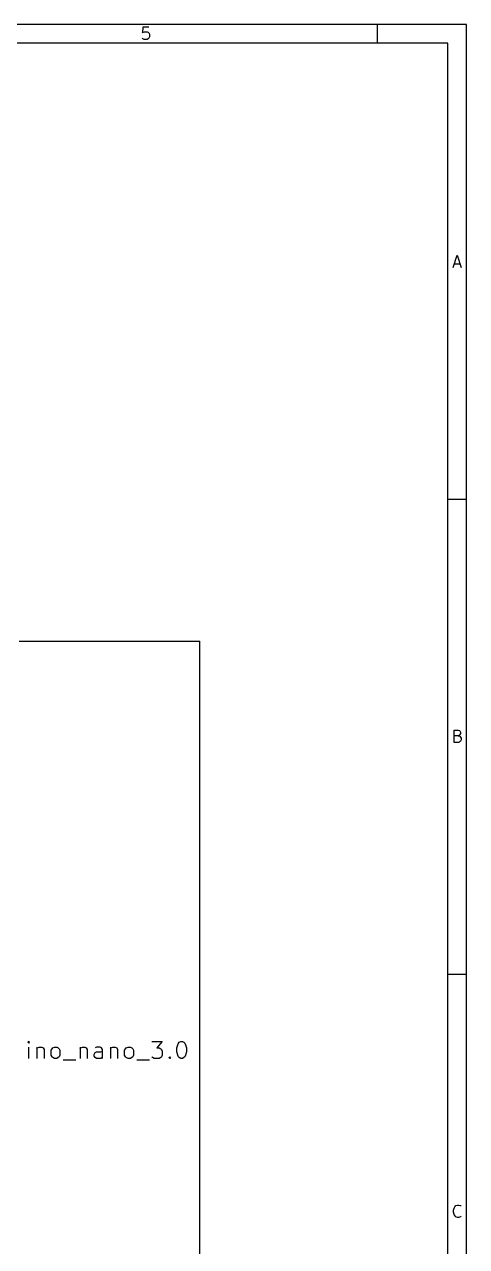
# Model space of a CAD drawing. Extents: x 10 to 269, y -206 to -10.
# Drawn here: x 222.8 to 269.4, y -138.6 to -10 of the extents above; entities that cross this region are included whole.
import ezdxf

# ---------------------------------------------------------------- set-up
doc = ezdxf.new("R2010")
doc.units = 0
doc.header["$MEASUREMENT"] = 0

msp = doc.modelspace()

# ---------------------------------------------------------------- linework, layer by layer
at = {"layer": 'Blue 4'}
for p in [(222.25, -74.93), (241.3, -152.4)]:
    msp.add_line(p, (241.3, -74.93), dxfattribs=at)
at = {"layer": 'Gray 1'}
for p, q in [((223.291, -117.069), (223.19, -117.145)), ((223.19, -117.145), (223.291, -117.221)), ((223.368, -117.145), (223.291, -117.069)), ((223.291, -117.069), (223.291, -117.221)), ((223.291, -117.221), (223.368, -117.145)), ((223.291, -118.847), (223.291, -117.653)), ((224.13, -117.653), (224.13, -118.847)), ((224.13, -117.831), (224.206, -117.729)), ((224.206, -117.729), (224.384, -117.653)), ((224.384, -117.653), (224.638, -117.653)), ((224.638, -117.653), (224.79, -117.729)), ((224.79, -117.729), (224.892, -117.907)), ((224.892, -117.907), (224.892, -118.847)), ((225.628, -117.983), (225.73, -117.831)), ((225.628, -118.491), (225.628, -117.983)), ((225.73, -117.831), (225.806, -117.729)), ((225.806, -117.729), (225.984, -117.653)), ((225.984, -117.653), (226.238, -117.653)), ((226.238, -117.653), (226.39, -117.729)), ((226.39, -117.729), (226.492, -117.831)), ((226.492, -117.831), (226.568, -117.983)), ((226.568, -117.983), (226.568, -118.491)), ((228.676, -117.653), (228.676, -118.847)), ((228.676, -117.831), (228.752, -117.729)), ((228.752, -117.729), (228.93, -117.653)), ((228.93, -117.653), (229.184, -117.653)), ((229.184, -117.653), (229.337, -117.729)), ((229.337, -117.729), (229.438, -117.907)), ((229.438, -117.907), (229.438, -118.847)), ((230.175, -118.415), (230.276, -118.237)), ((230.429, -117.653), (230.276, -117.729)), ((230.276, -118.237), (230.429, -118.161)), ((230.784, -117.653), (230.429, -117.653)), ((230.429, -118.161), (230.861, -118.161)), ((230.937, -117.729), (230.784, -117.653)), ((230.861, -118.161), (231.038, -118.085)), ((231.038, -117.907), (230.937, -117.729)), ((231.038, -118.847), (231.038, -117.907)), ((231.877, -117.653), (231.877, -118.847)), ((231.877, -117.831), (231.953, -117.729)), ((231.953, -117.729), (232.131, -117.653)), ((232.131, -117.653), (232.385, -117.653)), ((232.385, -117.653), (232.537, -117.729)), ((232.537, -117.729), (232.639, -117.907)), ((232.639, -117.907), (232.639, -118.847)), ((233.375, -117.983), (233.477, -117.831)), ((233.375, -118.491), (233.375, -117.983)), ((233.477, -117.831), (233.553, -117.729)), ((233.553, -117.729), (233.731, -117.653)), ((233.731, -117.653), (233.985, -117.653)), ((233.985, -117.653), (234.137, -117.729)), ((234.137, -117.729), (234.239, -117.831)), ((234.239, -117.831), (234.315, -117.983)), ((234.315, -117.983), (234.315, -118.491)), ((236.245, -117.069), (237.338, -117.069)), ((237.338, -117.069), (236.753, -117.729)), ((236.753, -117.729), (237.007, -117.729)), ((237.007, -117.729), (237.185, -117.831)), ((237.185, -117.831), (237.261, -117.907)), ((237.261, -117.907), (237.338, -118.085)), ((237.338, -118.085), (237.338, -118.491)), ((238.862, -117.729), (238.963, -117.399)), ((238.862, -118.161), (238.862, -117.729)), ((238.963, -118.491), (238.862, -118.161)), ((238.963, -117.399), (239.039, -117.221)), ((239.039, -117.221), (239.116, -117.145)), ((239.116, -117.145), (239.293, -117.069)), ((239.293, -117.069), (239.471, -117.069)), ((239.471, -117.069), (239.624, -117.145)), ((239.624, -117.145), (239.725, -117.221)), ((239.725, -117.221), (239.801, -117.399)), ((239.801, -117.399), (239.878, -117.729)), ((239.878, -118.161), (239.801, -118.491)), ((239.878, -117.729), (239.878, -118.161)), ((225.73, -118.669), (225.628, -118.491)), ((225.806, -118.745), (225.73, -118.669)), ((225.984, -118.847), (225.806, -118.745)), ((226.238, -118.847), (225.984, -118.847)), ((226.39, -118.745), (226.238, -118.847)), ((226.492, -118.669), (226.39, -118.745)), ((226.568, -118.491), (226.492, -118.669)), ((226.898, -118.999), (228.244, -118.999)), ((230.175, -118.593), (230.175, -118.415)), ((230.276, -118.745), (230.175, -118.593)), ((230.429, -118.847), (230.276, -118.745)), ((230.861, -118.847), (230.429, -118.847)), ((231.038, -118.745), (230.861, -118.847)), ((233.477, -118.669), (233.375, -118.491)), ((233.553, -118.745), (233.477, -118.669)), ((233.731, -118.847), (233.553, -118.745)), ((233.985, -118.847), (233.731, -118.847)), ((234.137, -118.745), (233.985, -118.847)), ((234.239, -118.669), (234.137, -118.745)), ((234.315, -118.491), (234.239, -118.669)), ((234.645, -118.999), (235.991, -118.999)), ((236.322, -118.745), (236.245, -118.669)), ((236.499, -118.847), (236.322, -118.745)), ((237.007, -118.847), (236.499, -118.847)), ((237.185, -118.745), (237.007, -118.847)), ((237.261, -118.669), (237.185, -118.745)), ((237.338, -118.491), (237.261, -118.669)), ((238.023, -118.745), (238.125, -118.669)), ((238.125, -118.847), (238.023, -118.745)), ((238.125, -118.669), (238.201, -118.745)), ((238.125, -118.669), (238.125, -118.847)), ((238.201, -118.745), (238.125, -118.847)), ((239.039, -118.669), (238.963, -118.491)), ((239.116, -118.745), (239.039, -118.669)), ((239.293, -118.847), (239.116, -118.745)), ((239.471, -118.847), (239.293, -118.847)), ((239.624, -118.745), (239.471, -118.847)), ((239.725, -118.669), (239.624, -118.745)), ((239.801, -118.491), (239.725, -118.669))]:
    msp.add_line(p, q, dxfattribs=at)
at = {"layer": 'Red 2'}
for p, q in [((269.392, -10.0076), (10.0076, -10.0076)), ((235.306, -10.287), (235.255, -10.8966)), ((235.915, -10.287), (235.306, -10.287)), ((259.994, -11.9888), (259.994, -10.0076)), ((269.392, -205.892), (269.392, -10.0076)), ((235.255, -10.8966), (235.306, -10.8204)), ((235.306, -11.5062), (235.255, -11.4554)), ((235.306, -10.8204), (235.433, -10.7696)), ((235.433, -11.5824), (235.306, -11.5062)), ((235.433, -10.7696), (235.737, -10.7696)), ((235.737, -10.7696), (235.864, -10.8204)), ((235.864, -11.5062), (235.737, -11.5824)), ((235.864, -10.8204), (235.915, -10.8966)), ((235.915, -11.4554), (235.864, -11.5062)), ((235.915, -10.8966), (235.991, -11.0236)), ((235.991, -11.3284), (235.915, -11.4554)), ((235.991, -11.0236), (235.991, -11.3284)), ((267.411, -11.9888), (11.9888, -11.9888)), ((235.737, -11.5824), (235.433, -11.5824)), ((267.411, -203.911), (267.411, -11.9888)), ((267.97, -35.5854), (268.402, -34.29)), ((268.402, -34.29), (268.834, -35.5854)), ((268.097, -35.2044), (268.707, -35.2044)), ((269.392, -59.9948), (267.411, -59.9948)), ((268.072, -85.5726), (268.072, -84.2772)), ((268.072, -84.2772), (268.503, -84.2772)), ((268.503, -84.8868), (268.072, -84.8868)), ((268.503, -84.2772), (268.63, -84.328)), ((268.63, -84.8106), (268.503, -84.8868)), ((268.503, -84.8868), (268.681, -84.9376)), ((268.63, -84.328), (268.681, -84.3788)), ((268.681, -84.7598), (268.63, -84.8106)), ((268.681, -84.3788), (268.757, -84.5058)), ((268.757, -84.6328), (268.681, -84.7598)), ((268.757, -84.5058), (268.757, -84.6328)), ((268.58, -85.5726), (268.072, -85.5726)), ((268.681, -85.4964), (268.58, -85.5726)), ((268.681, -84.9376), (268.757, -85.0138)), ((268.757, -85.4456), (268.681, -85.4964)), ((268.757, -85.0138), (268.808, -85.1408)), ((268.808, -85.3186), (268.757, -85.4456)), ((268.808, -85.1408), (268.808, -85.3186)), ((269.392, -110.007), (267.411, -110.007)), ((268.021, -134.823), (268.072, -134.595)), ((268.021, -135.026), (268.021, -134.823)), ((268.072, -135.255), (268.021, -135.026)), ((268.072, -134.595), (268.148, -134.468)), ((268.148, -134.468), (268.249, -134.341)), ((268.249, -134.341), (268.453, -134.29)), ((268.453, -134.29), (268.58, -134.29)), ((268.58, -134.29), (268.757, -134.341)), ((268.757, -134.341), (268.808, -134.391)), ((268.148, -135.382), (268.072, -135.255)), ((268.249, -135.509), (268.148, -135.382)), ((268.453, -135.585), (268.249, -135.509)), ((268.58, -135.585), (268.453, -135.585)), ((268.757, -135.509), (268.58, -135.585)), ((268.808, -135.458), (268.757, -135.509))]:
    msp.add_line(p, q, dxfattribs=at)

doc.saveas('drawing.dxf')
